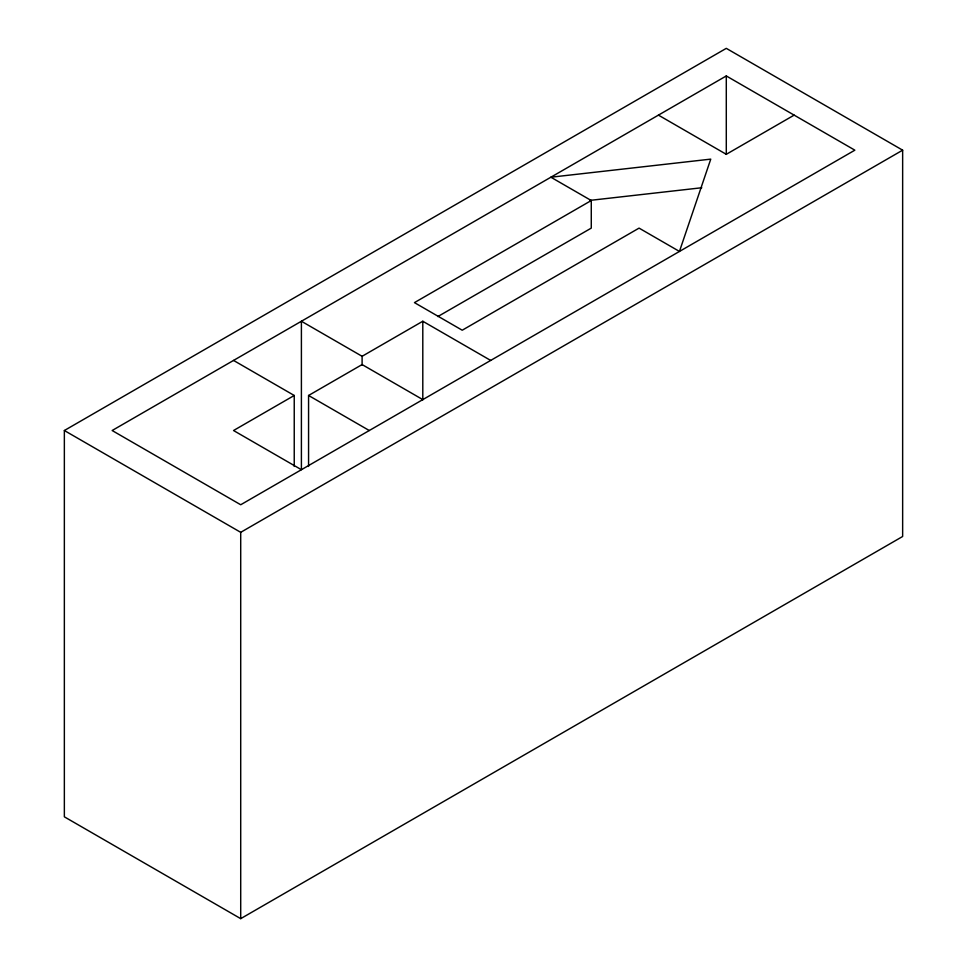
<?xml version="1.0" encoding="UTF-8"?>
<svg xmlns="http://www.w3.org/2000/svg" width="967" height="967" viewBox="0 0 967 967"><rect width="100%" height="100%" fill="white"/><g stroke="black" fill="none" stroke-linecap="round" stroke-linejoin="round"><path stroke-width="1.45" d="M64.354 430.52L726.29 48.35L902.646 150.175L902.646 536.48L240.71 918.65L64.354 816.825L64.354 430.52L240.71 532.333L902.646 150.175M726.29 75.946L112.148 430.52L240.71 504.75L854.852 150.175L726.29 75.946L726.29 154.418M591.272 200.532L414.444 302.623L462.226 330.218L639.066 228.115L679.45 251.432L710.757 159.132L550.888 177.215L591.272 200.532L591.272 228.115L437.846 316.56M294.234 466.445L294.234 395.479L233.543 430.52L301.402 469.696L301.402 321.249L362.105 356.291L422.797 321.249L490.668 360.425M308.57 466.445L308.57 395.479L362.105 364.571L422.797 399.613M794.161 115.121L726.29 154.309L658.43 115.121M589.737 200.411L701.788 187.743M308.57 395.479L369.273 430.52M233.543 360.425L294.234 395.479M422.797 321.249L422.797 399.77M362.105 356.291L362.105 365.357M240.71 532.333L240.71 918.65"/></g></svg>
